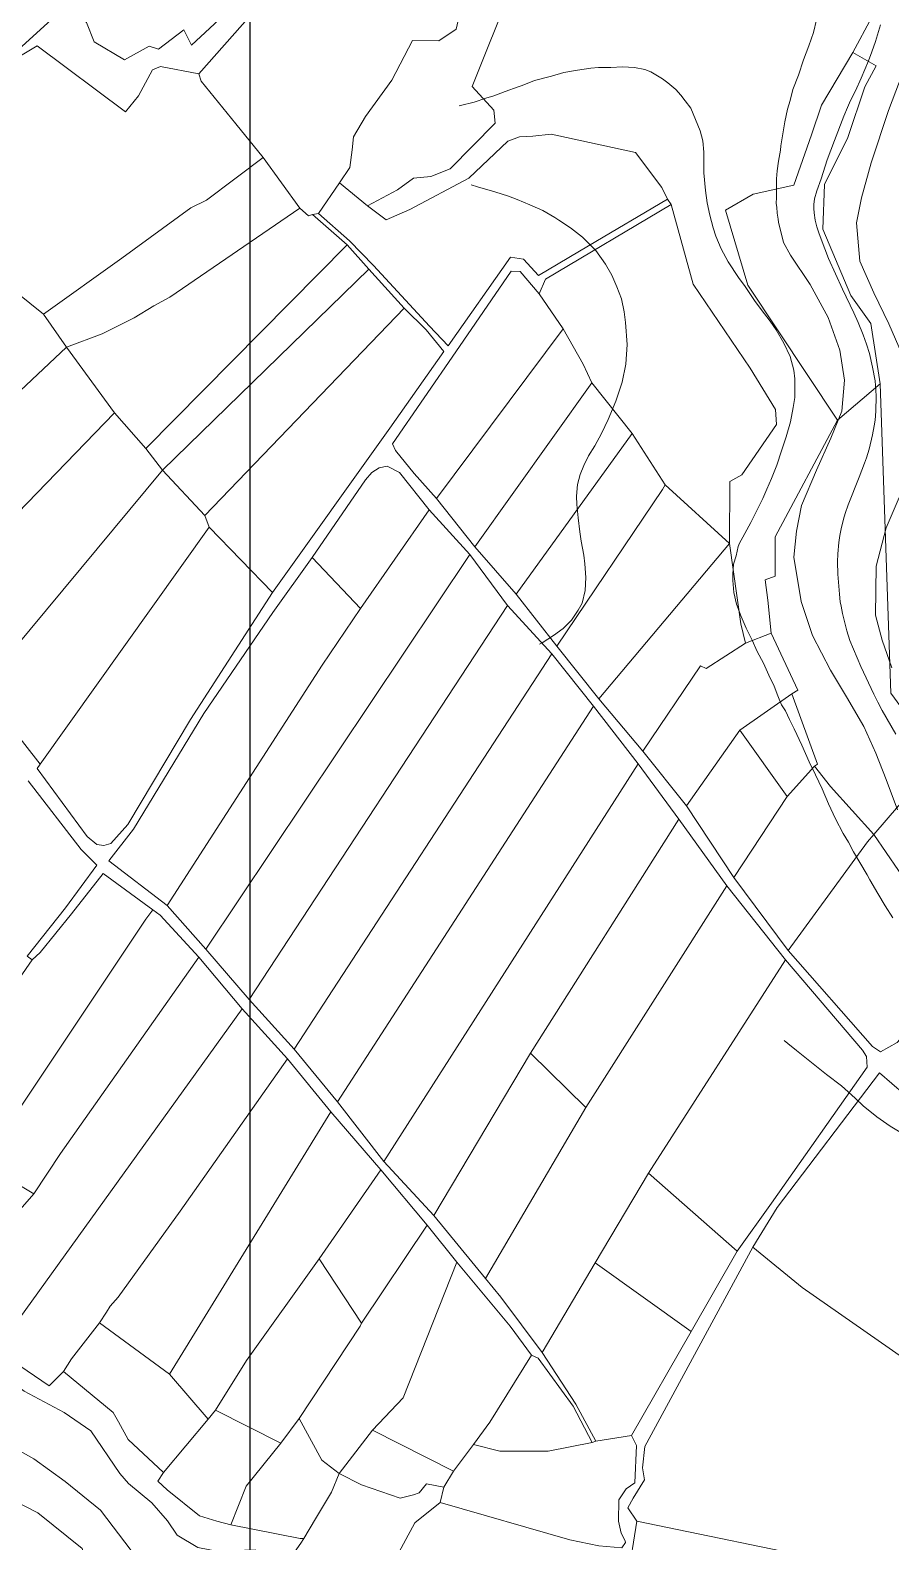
# Model space of a CAD drawing. Header units: metres. Extents: x 548946 to 557077, y 1838800 to 1845419.
# Drawn here: x 550913 to 551254, y 1842380 to 1842978 of the extents above; entities that cross this region are included whole.
import ezdxf

# ---------------------------------------------------------------- set-up
doc = ezdxf.new("R2010")
doc.units = ezdxf.units.M
doc.header["$LTSCALE"] = 28
for name, color, linetype, lineweight in [('1', 7, 'Continuous', 13), ('10', 7, 'Continuous', 13), ('2', 7, 'Continuous', 13), ('60', 7, 'Continuous', 25)]:
    doc.layers.add(name, color=color, linetype=linetype, lineweight=lineweight)

msp = doc.modelspace()

# ---------------------------------------------------------------- linework, layer by layer
at = {"layer": '1'}
for points in [[(551224.53, 1842982.32), (551223.27, 1842977.25), (551221.41, 1842971.97), (551219.33, 1842966.41), (551217.31, 1842960.35), (551215.12, 1842954.66), (551214.02, 1842950.36), (551212.93, 1842946.94), (551211.92, 1842941.89), (551211.13, 1842937.13), (551210.33, 1842932.36), (551210.16, 1842930.7), (551209.45, 1842926.32), (551208.92, 1842922.47), (551208.68, 1842919.29), (551208.64, 1842916.63), (551208.65, 1842913.48), (551208.59, 1842911.96), (551208.51, 1842909.55), (551208.7, 1842908.06), (551208.87, 1842905.69), (551209.29, 1842903.34), (551209.44, 1842902.1), (551211.38, 1842894.09), (551214.13, 1842889.05), (551221.93, 1842877.45), (551229.13, 1842864.47), (551233.74, 1842851.43), (551235.61, 1842839.6), (551234.56, 1842827.28), (551230.18, 1842816.62), (551224.5, 1842803.98), (551218.49, 1842790.04), (551216.59, 1842779.87), (551215.44, 1842769.52), (551218.41, 1842751.99), (551222.94, 1842738.55), (551229.98, 1842724.77), (551236.35, 1842714.29), (551243.28, 1842702.44), (551247.97, 1842691.87), (551252.12, 1842681.5), (551256.6, 1842669.48)], [(551258.36, 1842849.76), (551253.08, 1842861.94), (551247.14, 1842874.17), (551241.68, 1842886.71), (551240.31, 1842901.84), (551242.31, 1842911.82), (551246.16, 1842925.66), (551253.04, 1842946.36), (551261.32, 1842968.28)], [(551082.94, 1842948.19), (551083.45, 1842948.31), (551088.82, 1842949.74), (551093.42, 1842951.32), (551096.59, 1842952.22), (551101.04, 1842953.91), (551106.25, 1842955.7), (551107.81, 1842956.27), (551112.74, 1842958.27), (551119.46, 1842960), (551124.34, 1842961.36), (551129.77, 1842962.29), (551135.1, 1842963.08), (551138.08, 1842963.46), (551143, 1842963.44), (551147.64, 1842963.64), (551152.35, 1842963.35), (551156.48, 1842962.6), (551158.87, 1842961.64), (551163.49, 1842958.93), (551165.59, 1842957.3), (551168.69, 1842954.66), (551170.74, 1842952.4), (551172.4, 1842950.21), (551174.65, 1842947.33), (551178.43, 1842938.34), (551179.42, 1842934.43), (551179.87, 1842929.82), (551179.82, 1842925.15), (551179.87, 1842921.75), (551180.49, 1842914.76), (551181.11, 1842909.79), (551182.23, 1842904.88), (551183.48, 1842899.87), (551184.52, 1842896.59), (551186.66, 1842891.56), (551189.44, 1842886.48), (551193.62, 1842880.32), (551196.21, 1842876.73), (551199.94, 1842871.14), (551202.53, 1842867.55), (551206.13, 1842862.96), (551208.44, 1842859.59), (551211.5, 1842854.29), (551214.06, 1842848.94), (551215.49, 1842843.56), (551215.92, 1842840.08), (551215.83, 1842832.76), (551215.19, 1842828.77), (551214.13, 1842823.08), (551212.47, 1842817.2), (551210.64, 1842811.67), (551208.7, 1842806.01), (551206.59, 1842800.7), (551204.85, 1842796.44), (551203.15, 1842792.82), (551199.95, 1842786.12), (551198.42, 1842783.28), (551195.23, 1842777.45)], [(551087.6, 1842916.97), (551090.11, 1842916.22), (551097.05, 1842914.18), (551102.44, 1842912.46), (551105.88, 1842911.12), (551110.94, 1842908.98), (551116, 1842906.83), (551120.77, 1842904.02), (551122.42, 1842902.97), (551126.97, 1842899.88), (551131.72, 1842896.18), (551133.14, 1842894.84), (551137.04, 1842890.92), (551140.87, 1842885.47), (551143.42, 1842881.24), (551145.39, 1842876.57), (551147.25, 1842871.75), (551148.26, 1842866.71), (551148.79, 1842862.48), (551149.38, 1842853.73), (551148.96, 1842845.98), (551147.45, 1842838.85), (551144.98, 1842831.35), (551141.98, 1842824.04), (551139.26, 1842818.53), (551136.59, 1842813.66), (551134.19, 1842809.7), (551132.28, 1842805.8), (551130.83, 1842802.21), (551129.81, 1842798.3), (551129.37, 1842793.71), (551129.53, 1842790.44), (551130.07, 1842785.09), (551130.75, 1842779.62), (551131.22, 1842775.9), (551132.29, 1842770.35), (551132.72, 1842766.87)], [(551254.28, 1842725.66), (551250.43, 1842736.72), (551247.91, 1842746.52), (551248.07, 1842765.99), (551252.02, 1842781.14), (551257.25, 1842793.21)], [(551195.23, 1842777.45), (551194.02, 1842775.03), (551193.43, 1842773.7), (551192.62, 1842770.06), (551191.64, 1842766.79), (551191.25, 1842762.83), (551191.32, 1842760.31), (551191.66, 1842755.56), (551192.74, 1842750.9), (551194.61, 1842746.09), (551196.58, 1842741.42), (551198.94, 1842736.66), (551201.02, 1842732.13), (551203.48, 1842727.52), (551205.59, 1842722.74), (551207.64, 1842718.45), (551209.13, 1842714.6), (551210.59, 1842711), (551212.14, 1842708.67), (551213.71, 1842705.21), (551215.02, 1842702.85), (551215.56, 1842701.53), (551218.63, 1842695.1), (551221.6, 1842688.53), (551224.02, 1842683.28), (551226.72, 1842677.81), (551229.23, 1842671.82), (551232, 1842665.86), (551234.98, 1842660.18), (551237.18, 1842656.67), (551239.17, 1842652.88), (551244.6, 1842643.72), (551245.59, 1842641.82), (551248.79, 1842636.42), (551251.68, 1842631.48), (551254.67, 1842626.68)], [(551132.72, 1842766.87), (551133.01, 1842761.49), (551132.78, 1842756.29), (551131.63, 1842751.35), (551130.09, 1842748.51), (551127.44, 1842744.52), (551124.05, 1842741.32), (551120.25, 1842738.45), (551115.81, 1842735.62), (551114.73, 1842735.06)], [(551253.61, 1842544.3), (551248.36, 1842547.93), (551243.02, 1842552.31), (551239.74, 1842555.31), (551234.34, 1842560.18), (551228.47, 1842564.75), (551222.46, 1842569.42), (551216.56, 1842574.24), (551213.07, 1842576.96), (551211.65, 1842578.13)], [(551258.93, 1842541.05), (551253.61, 1842544.3)]]:
    msp.add_lwpolyline(points, dxfattribs=at)
at = {"layer": '10'}
for p, q in [((551019.72, 1842907.74), (551005.15, 1842927.73)), ((551035.47, 1842917.77), (551046.5, 1842908.62)), ((551165.41, 1842911.33), (551166.85, 1842909.16)), ((551024.8, 1842905.25), (551038.48, 1842893.22)), ((551038.48, 1842893.22), (550958.69, 1842812.56)), ((551038.48, 1842893.22), (551047.13, 1842883.52)), ((551124.13, 1842859.99), (551114.57, 1842873.73)), ((551073.9, 1842792.79), (551124.13, 1842859.99)), ((551089.03, 1842773.68), (551135.5, 1842838.49)), ((551232.81, 1842823.82), (551249.64, 1842838.17)), ((550946.33, 1842826.72), (550867.57, 1842745.32)), ((551105.46, 1842754.83), (551151.37, 1842818.54)), ((551189.97, 1842774.98), (551164.46, 1842798.11)), ((550916.89, 1842687.55), (550983.79, 1842781.39)), ((551138.2, 1842713.45), (551189.97, 1842774.98)), ((551024.62, 1842769.33), (551043.75, 1842749.24)), ((551180.74, 1842725.39), (551196.36, 1842735.41)), ((551196.36, 1842735.41), (551206.45, 1842739.42)), ((551136.11, 1842710.58), (551153.84, 1842687.74)), ((551138.2, 1842713.45), (551155.67, 1842692.72)), ((551214.66, 1842715.47), (551194.11, 1842700.99)), ((551194.11, 1842700.99), (551173, 1842671.05)), ((551155.67, 1842692.72), (551173, 1842671.05)), ((551153.84, 1842687.74), (551169.9, 1842665.8)), ((551272.91, 1842689.7), (551247.2, 1842659.76)), ((551212.79, 1842674.7), (551191.75, 1842642.64)), ((551173, 1842671.05), (551191.75, 1842642.64)), ((551111.12, 1842573.18), (551169.9, 1842665.8)), ((551283.89, 1842605.96), (551247.2, 1842659.76)), ((551213.22, 1842613.75), (551191.75, 1842642.64)), ((551072.84, 1842508.88), (551111.12, 1842573.18)), ((551133.13, 1842551.6), (551111.12, 1842573.18)), ((550968.06, 1842446.05), (551031.97, 1842549.85)), ((551027.35, 1842491.65), (551051.79, 1842526.91)), ((551052.98, 1842530.23), (551072.84, 1842508.88)), ((551192.97, 1842494.7), (551157.93, 1842525.66)), ((551027.35, 1842491.65), (551044.22, 1842466.3)), ((551136.83, 1842490.14), (551174.78, 1842462.97)), ((550986.35, 1842431.8), (550983.46, 1842428.29)), ((551012.23, 1842418.74), (550986.35, 1842431.8)), ((550965.71, 1842407.06), (550983.46, 1842428.29)), ((551012.23, 1842418.74), (551019.48, 1842428.54)), ((551035.36, 1842406.66), (551048.47, 1842423.84)), ((551048.47, 1842423.84), (551080.69, 1842407.63)), ((551088.51, 1842418.22), (551080.69, 1842407.63)), ((551135.55, 1842419.03), (551137.06, 1842419.54)), ((551151.13, 1842421.7), (551137.06, 1842419.54)), ((551080.69, 1842407.63), (551076.84, 1842401.31)), ((551076.84, 1842401.31), (551075.33, 1842395.29))]:
    msp.add_line(p, q, dxfattribs=at)
for points in [[(550973.72, 1842978.26), (550976.87, 1842972.31), (550993.16, 1842987.39), (551037.34, 1843024.7)], [(550979.77, 1842960.84), (551000.08, 1842983.86), (551002.64, 1842982.63), (551035.39, 1843010.12), (551051.1, 1843026.01), (551061.52, 1843027.23), (551075.53, 1843017.38)], [(550973.72, 1842978.26), (550963.74, 1842970.6), (550960.04, 1842971.85), (550950.26, 1842966.39), (550938.28, 1842973.61), (550935.22, 1842981.25), (550924.32, 1842990.19), (550919.54, 1842994.99), (550913.8, 1843000.33), (550910.98, 1842999), (550921.32, 1842982.41), (550900.78, 1842963.84)], [(551035.47, 1842917.77), (551039.56, 1842923.79), (551040.45, 1842930.86), (551041.03, 1842935.92), (551045.73, 1842944.02), (551056.19, 1842958.35), (551064.44, 1842974.05), (551074.84, 1842973.97), (551081.72, 1842978.6), (551085.33, 1842994.75)], [(551046.5, 1842908.62), (551058.38, 1842915.02), (551064.83, 1842919.55), (551071.63, 1842920.3), (551079.37, 1842923.25), (551097.19, 1842941.33), (551096.64, 1842946.53), (551088.04, 1842955.84), (551103.69, 1842995.16)], [(551249.49, 1842992.39), (551246.41, 1842983.29), (551238.8, 1842969.37)], [(550979.77, 1842960.84), (550964.49, 1842963.81), (550961.41, 1842962.44), (550955.86, 1842952.18), (550950.66, 1842945.85), (550915.61, 1842972.02), (550907.8, 1842967.17), (550901.31, 1842962.48)], [(551238.8, 1842969.37), (551226.46, 1842948.52), (551222.47, 1842936.77), (551215.51, 1842916.83), (551199.4, 1842913.2), (551188.36, 1842906.88), (551197.27, 1842877.26), (551232.81, 1842823.82)], [(551249.64, 1842838.17), (551245.95, 1842862.08), (551238.11, 1842873.19), (551226.98, 1842899.35), (551227.69, 1842917.13), (551236.84, 1842935.72), (551243.67, 1842955.74), (551248.11, 1842964.07), (551238.8, 1842969.37)], [(551005.15, 1842927.73), (550994.36, 1842941.15), (550980.61, 1842958), (550979.77, 1842960.84)], [(551165.41, 1842911.33), (551163.21, 1842915.88), (551152.69, 1842929.73), (551119.28, 1842936.95), (551112.05, 1842936.24), (551106.78, 1842935.93), (551102.18, 1842934.28), (551086.76, 1842919.53), (551063.3, 1842907.13), (551053.9, 1842903.03), (551046.5, 1842908.62)], [(551005.15, 1842927.73), (550982.74, 1842910.85), (550976.6, 1842907.89), (550949.18, 1842887.95), (550918.22, 1842865.79)], [(551024.8, 1842905.25), (551027.18, 1842905.55), (551035.47, 1842917.77)], [(551078.49, 1842853.18), (551103.28, 1842888.29), (551108.36, 1842887.52), (551114.25, 1842881.02), (551134.19, 1842892.83), (551165.41, 1842911.33)], [(551114.57, 1842873.73), (551117.07, 1842879.62), (551166.85, 1842909.16)], [(551189.97, 1842774.98), (551190.1, 1842799.42), (551194.83, 1842802.18), (551208.57, 1842822.04), (551208.24, 1842828.05), (551198.18, 1842844.41), (551175.63, 1842877.65), (551166.85, 1842909.16)], [(551019.72, 1842907.74), (550968.24, 1842872.53), (550961.95, 1842869.05), (550954.1, 1842864.34), (550941.47, 1842857.91), (550927.23, 1842852.66)], [(551024.8, 1842905.25), (551023.22, 1842904.69), (551019.72, 1842907.74)], [(551027.18, 1842905.55), (551039.46, 1842894.82), (551048.92, 1842885.01), (551071.09, 1842860.94), (551078.49, 1842853.18)], [(550901.98, 1842878.81), (550918.22, 1842865.79), (550927.23, 1842852.66)], [(551061.12, 1842868.14), (551047.13, 1842883.52), (550965.35, 1842804), (550982.1, 1842785.98)], [(551114.57, 1842873.73), (551107.06, 1842882.59), (551103.53, 1842882.82), (551081.52, 1842850.85)], [(551008.96, 1842755.56), (551055.37, 1842820.65), (551076.85, 1842850.9), (551069.76, 1842859.53), (551061.12, 1842868.14), (550982.1, 1842785.98)], [(551135.5, 1842838.49), (551132.07, 1842845.88), (551124.13, 1842859.99)], [(550946.33, 1842826.72), (550927.23, 1842852.66), (550840.18, 1842770.89)], [(551081.52, 1842850.85), (551056.46, 1842814.44), (551057.7, 1842811.78), (551065.11, 1842802.69), (551073.9, 1842792.79)], [(551164.46, 1842798.11), (551151.37, 1842818.54), (551135.5, 1842838.49)], [(551249.64, 1842838.17), (551253.86, 1842715.71), (551272.91, 1842689.7)], [(550965.35, 1842804), (550958.69, 1842812.56), (550946.33, 1842826.72)], [(551206.45, 1842739.42), (551205.22, 1842752.5), (551204.18, 1842760.52), (551208.12, 1842761.96), (551208.1, 1842777.52), (551232.81, 1842823.82)], [(550916.89, 1842687.55), (550893.28, 1842717.53), (550965.35, 1842804)], [(551024.62, 1842769.33), (551045.79, 1842800.15), (551048.26, 1842803.09), (551051.24, 1842804.93), (551054.34, 1842805.51), (551059.18, 1842802.99), (551071.05, 1842788.21)], [(551121.54, 1842734.28), (551163.49, 1842796.3), (551164.46, 1842798.11)], [(551073.9, 1842792.79), (551089.03, 1842773.68), (551105.46, 1842754.83), (551121.54, 1842734.28), (551138.2, 1842713.45)], [(550967.24, 1842631.63), (550982.45, 1842614.28), (551087.15, 1842770.57), (551071.05, 1842788.21), (551043.75, 1842749.24)], [(551008.96, 1842755.56), (550983.79, 1842781.39), (550982.1, 1842785.98)], [(551087.15, 1842770.57), (551102.07, 1842750.37), (550999.63, 1842594.43), (550982.45, 1842614.28)], [(551189.97, 1842774.98), (551194.53, 1842743.14), (551196.36, 1842735.41)], [(550967.24, 1842631.63), (550944.05, 1842649.24), (550953.85, 1842661.81), (550981.75, 1842707.68), (551009.04, 1842747.57), (551024.62, 1842769.33)], [(550916.89, 1842687.55), (550915.67, 1842685.91), (550935.42, 1842658.94), (550939.37, 1842655.8), (550942.13, 1842655.41), (550944.8, 1842656.13), (550951.55, 1842663.74), (550976.4, 1842705.2), (551008.96, 1842755.56)], [(551043.75, 1842749.24), (551028.57, 1842726.79), (550967.24, 1842631.63)], [(550999.63, 1842594.43), (551017.56, 1842574.75), (551119.53, 1842731.24), (551102.07, 1842750.37)], [(551206.45, 1842739.42), (551217.13, 1842716.92), (551214.66, 1842715.47)], [(551119.53, 1842731.24), (551136.11, 1842710.58), (551034.66, 1842553.92), (551017.56, 1842574.75)], [(551180.74, 1842725.39), (551178.53, 1842726.55), (551155.67, 1842692.72)], [(551223.65, 1842686.72), (551224.92, 1842687.61), (551214.66, 1842715.47)], [(551194.11, 1842700.99), (551212.79, 1842674.7), (551223.65, 1842686.72)], [(551034.66, 1842553.92), (551052.98, 1842530.23), (551153.84, 1842687.74)], [(551223.65, 1842686.72), (551230.06, 1842678.7), (551247.2, 1842659.76)], [(550913.66, 1842610.07), (550911.75, 1842611.55), (550926.83, 1842630.64), (550939.24, 1842647.6), (550933.04, 1842653.73), (550912.15, 1842680.99)], [(551133.13, 1842551.6), (551188.95, 1842639.42), (551169.9, 1842665.8)], [(551247.2, 1842659.76), (551244.65, 1842656.79), (551213.22, 1842613.75)], [(550913.66, 1842610.07), (550916.86, 1842612.96), (550929.31, 1842628.33), (550941.77, 1842644.22), (550961.46, 1842629.91)], [(551157.93, 1842525.66), (551212.12, 1842610.03), (551188.95, 1842639.42)], [(550893.63, 1842529.8), (550909.81, 1842552.92), (550958.67, 1842626.23), (550961.46, 1842629.91)], [(550979.77, 1842611.18), (550964.45, 1842627.74), (550961.46, 1842629.91)], [(550866.68, 1842538.19), (550873.02, 1842547.36), (550879.02, 1842557.05), (550881.66, 1842564.02), (550913.66, 1842610.07)], [(550914.29, 1842517.45), (550924.87, 1842533.35), (550979.77, 1842611.18)], [(551070.16, 1842505.1), (551051.79, 1842526.91), (551031.97, 1842549.85), (551014.89, 1842570.88), (550996.93, 1842590.75), (550979.77, 1842611.18)], [(551192.97, 1842494.7), (551206.61, 1842513.8), (551244.49, 1842567.66), (551244.25, 1842571.86), (551242.75, 1842574.39), (551212.12, 1842610.03)], [(551213.22, 1842613.75), (551246.68, 1842575.78), (551249.79, 1842573.64)], [(550899.35, 1842457.22), (550905.82, 1842464.16), (550996.93, 1842590.75)], [(551249.79, 1842573.64), (551256.41, 1842577.31), (551259.38, 1842580.69)], [(550940.37, 1842466.4), (550943.13, 1842470.56), (550944.58, 1842472.96), (550947.76, 1842476.58), (550972.38, 1842510.53), (551014.89, 1842570.88)], [(551320.21, 1842406.82), (551358.87, 1842475), (551324.07, 1842501.32), (551317.82, 1842506.22), (551249.46, 1842565.38), (551208.85, 1842512.04), (551199.19, 1842496.33)], [(551072.84, 1842508.88), (551093.35, 1842483.89), (551133.13, 1842551.6)], [(550882.75, 1842516.36), (550893.63, 1842529.8), (550914.29, 1842517.45), (550898.62, 1842499.6)], [(551115.73, 1842454.63), (551136.83, 1842490.14), (551157.93, 1842525.66)], [(551111.59, 1842453.57), (551103.06, 1842465.09), (551081.94, 1842490.43), (551070.16, 1842505.1), (551044.22, 1842466.3)], [(551199.19, 1842496.33), (551156.4, 1842417.38), (551155.58, 1842409.02), (551156.28, 1842404.25), (551151.83, 1842396.96), (551149.67, 1842393.17), (551153.33, 1842387.9)], [(551320.21, 1842406.82), (551279.05, 1842438.39), (551218.77, 1842480.37), (551199.19, 1842496.33)], [(550986.35, 1842431.8), (550998.59, 1842451.44), (551027.35, 1842491.65)], [(551048.47, 1842423.84), (551060.72, 1842436.68), (551081.94, 1842490.43)], [(551192.97, 1842494.7), (551174.78, 1842462.97), (551151.13, 1842421.7)], [(551115.73, 1842454.63), (551099.38, 1842476.56), (551093.35, 1842483.89)], [(550926.09, 1842447.15), (550929.23, 1842452.1), (550940.37, 1842466.4)], [(550983.46, 1842428.29), (550968.06, 1842446.05), (550940.37, 1842466.4)], [(551019.48, 1842428.54), (551043.64, 1842465.05), (551044.22, 1842466.3)], [(550926.09, 1842447.15), (550920.44, 1842441.37), (550908.83, 1842449.3), (550906.64, 1842448.04), (550899.35, 1842457.22)], [(551088.51, 1842418.22), (551095.08, 1842426.98), (551111.59, 1842453.57)], [(551111.59, 1842453.57), (551114.24, 1842452.38), (551128.1, 1842433.33), (551135.55, 1842419.03)], [(551115.73, 1842454.63), (551129.08, 1842434.16), (551137.06, 1842419.54)], [(550901.56, 1842446.19), (550910.5, 1842439.3), (550926.34, 1842430.87), (550936.98, 1842423.63), (550948.38, 1842406.66), (550951.83, 1842402.81), (550961.06, 1842395.16), (550967.34, 1842388.03), (550971.14, 1842382.36), (550979.35, 1842377.48), (550992.33, 1842374.92), (550997.86, 1842376.4), (551002.24, 1842376.47), (551007.4, 1842366.89)], [(550926.09, 1842447.15), (550945.84, 1842430.82), (550947.88, 1842427.14)], [(550887.98, 1842428.33), (550903.71, 1842418.43), (550914.31, 1842412.57), (550926.78, 1842403.59), (550940.77, 1842392.22), (550952.97, 1842376.22), (550967.47, 1842365.67), (550979.01, 1842358.91), (550982.92, 1842351.3)], [(550947.88, 1842427.14), (550951.7, 1842420.24), (550965.71, 1842407.06)], [(551035.36, 1842406.66), (551028.51, 1842412.01), (551019.48, 1842428.54)], [(550992.4, 1842386.45), (550998.43, 1842401.64), (551012.23, 1842418.74)], [(551088.51, 1842418.22), (551098.93, 1842415.55), (551118.1, 1842415.5), (551135.55, 1842419.03)], [(551147.32, 1842377.22), (551148.85, 1842379.45), (551148.69, 1842380.01), (551147.13, 1842383.11), (551146.05, 1842387.82), (551146.13, 1842396.28), (551149.1, 1842400.69), (551152.45, 1842403.01), (551153.1, 1842417.74), (551151.13, 1842421.7)], [(550959.07, 1842353), (550947.72, 1842366.63), (550938.18, 1842372.57), (550934.94, 1842372.21), (550933.48, 1842377.04), (550915.99, 1842391.08), (550886.7, 1842406.11), (550875.83, 1842398.68), (550869.33, 1842392.68)], [(550965.71, 1842407.06), (550963.41, 1842403.72), (550967.12, 1842400.19), (550979.99, 1842390.01), (550986.87, 1842387.85), (550992.4, 1842386.45)], [(551021.31, 1842381), (551025.89, 1842388.75), (551032.32, 1842399.27), (551035.36, 1842406.66)], [(551035.36, 1842406.66), (551044.24, 1842402.25), (551059.55, 1842396.92), (551064.77, 1842398.25), (551067.07, 1842399.09), (551069.88, 1842402.59), (551076.84, 1842401.31)], [(551075.33, 1842395.29), (551065.37, 1842387.12), (551056.28, 1842370.5)], [(551147.32, 1842377.22), (551138.22, 1842378.11), (551126.69, 1842380.48), (551075.33, 1842395.29)], [(551153.7, 1842364.39), (551149.77, 1842365.44), (551153.33, 1842387.9)], [(551250.04, 1842368.73), (551231.38, 1842371.8), (551153.33, 1842387.9)], [(550992.4, 1842386.45), (551019.88, 1842381.02), (551021.31, 1842381)], [(551025.72, 1842369.28), (551019.62, 1842372.02), (551018.07, 1842373.6), (551017.67, 1842375.58), (551020.16, 1842379.15), (551021.31, 1842381)]]:
    msp.add_lwpolyline(points, dxfattribs=at)
at = {"layer": '2'}
for points in [[(551249.88, 1842980.25), (551247.89, 1842973.71), (551246.41, 1842969.56), (551245.06, 1842966.09), (551242.18, 1842959.15), (551239.87, 1842954.17), (551237.93, 1842950.36), (551236.69, 1842947.56), (551235.29, 1842944.16), (551231.63, 1842934.53), (551228.75, 1842926.78), (551226.28, 1842919.38), (551224.57, 1842914.57), (551223.71, 1842911.46), (551223.41, 1842909.18)], [(551223.41, 1842909.18), (551223.4, 1842907.59), (551223.52, 1842905.88), (551223.95, 1842902.91), (551224.56, 1842900.26), (551225.49, 1842897.5), (551227.73, 1842891.55), (551229.27, 1842887.73), (551234.72, 1842875.7), (551239.29, 1842866.27), (551240.96, 1842862.46), (551242.9, 1842857.56), (551244.28, 1842853.82), (551245.46, 1842850.11), (551246.69, 1842844.71), (551247.66, 1842839.37), (551247.98, 1842835.69), (551248.05, 1842833.33), (551247.97, 1842827.36), (551247.67, 1842823.77), (551247.36, 1842821.48), (551246.67, 1842817.95), (551245.29, 1842812.3), (551244.29, 1842808.9), (551243.52, 1842806.68), (551241.43, 1842801.19), (551237.04, 1842790.28), (551235.79, 1842786.85), (551235.1, 1842784.52), (551234.18, 1842780.69), (551233.68, 1842778.07), (551233.29, 1842775.32), (551232.91, 1842770.79), (551232.82, 1842767.74), (551232.94, 1842762.86), (551233.14, 1842759.68), (551233.54, 1842754.84), (551233.91, 1842751.8), (551234.18, 1842750.16), (551234.8, 1842747.26), (551236.54, 1842740.39), (551237.74, 1842736.55), (551242.02, 1842726.2), (551247.17, 1842715.28), (551248.78, 1842712.06), (551250.5, 1842708.85), (551255.85, 1842699.42)]]:
    msp.add_lwpolyline(points, dxfattribs=at)
at = {"layer": '60'}
msp.add_line((551000, 1840000), (551000, 1845000), dxfattribs=at)

doc.saveas('drawing.dxf')
